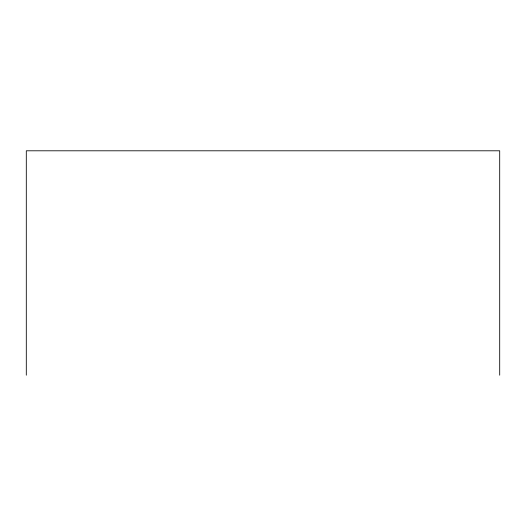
<?xml version="1.0" encoding="UTF-8"?>
<svg xmlns="http://www.w3.org/2000/svg" width="526" height="526" viewBox="0 0 526 526"><rect width="100%" height="100%" fill="white"/><g stroke="black" fill="none" stroke-linecap="round" stroke-linejoin="round"><path stroke-width="0.79" d="M499.7 375.202L499.7 150.798L26.3 150.798L26.3 375.202"/></g></svg>
